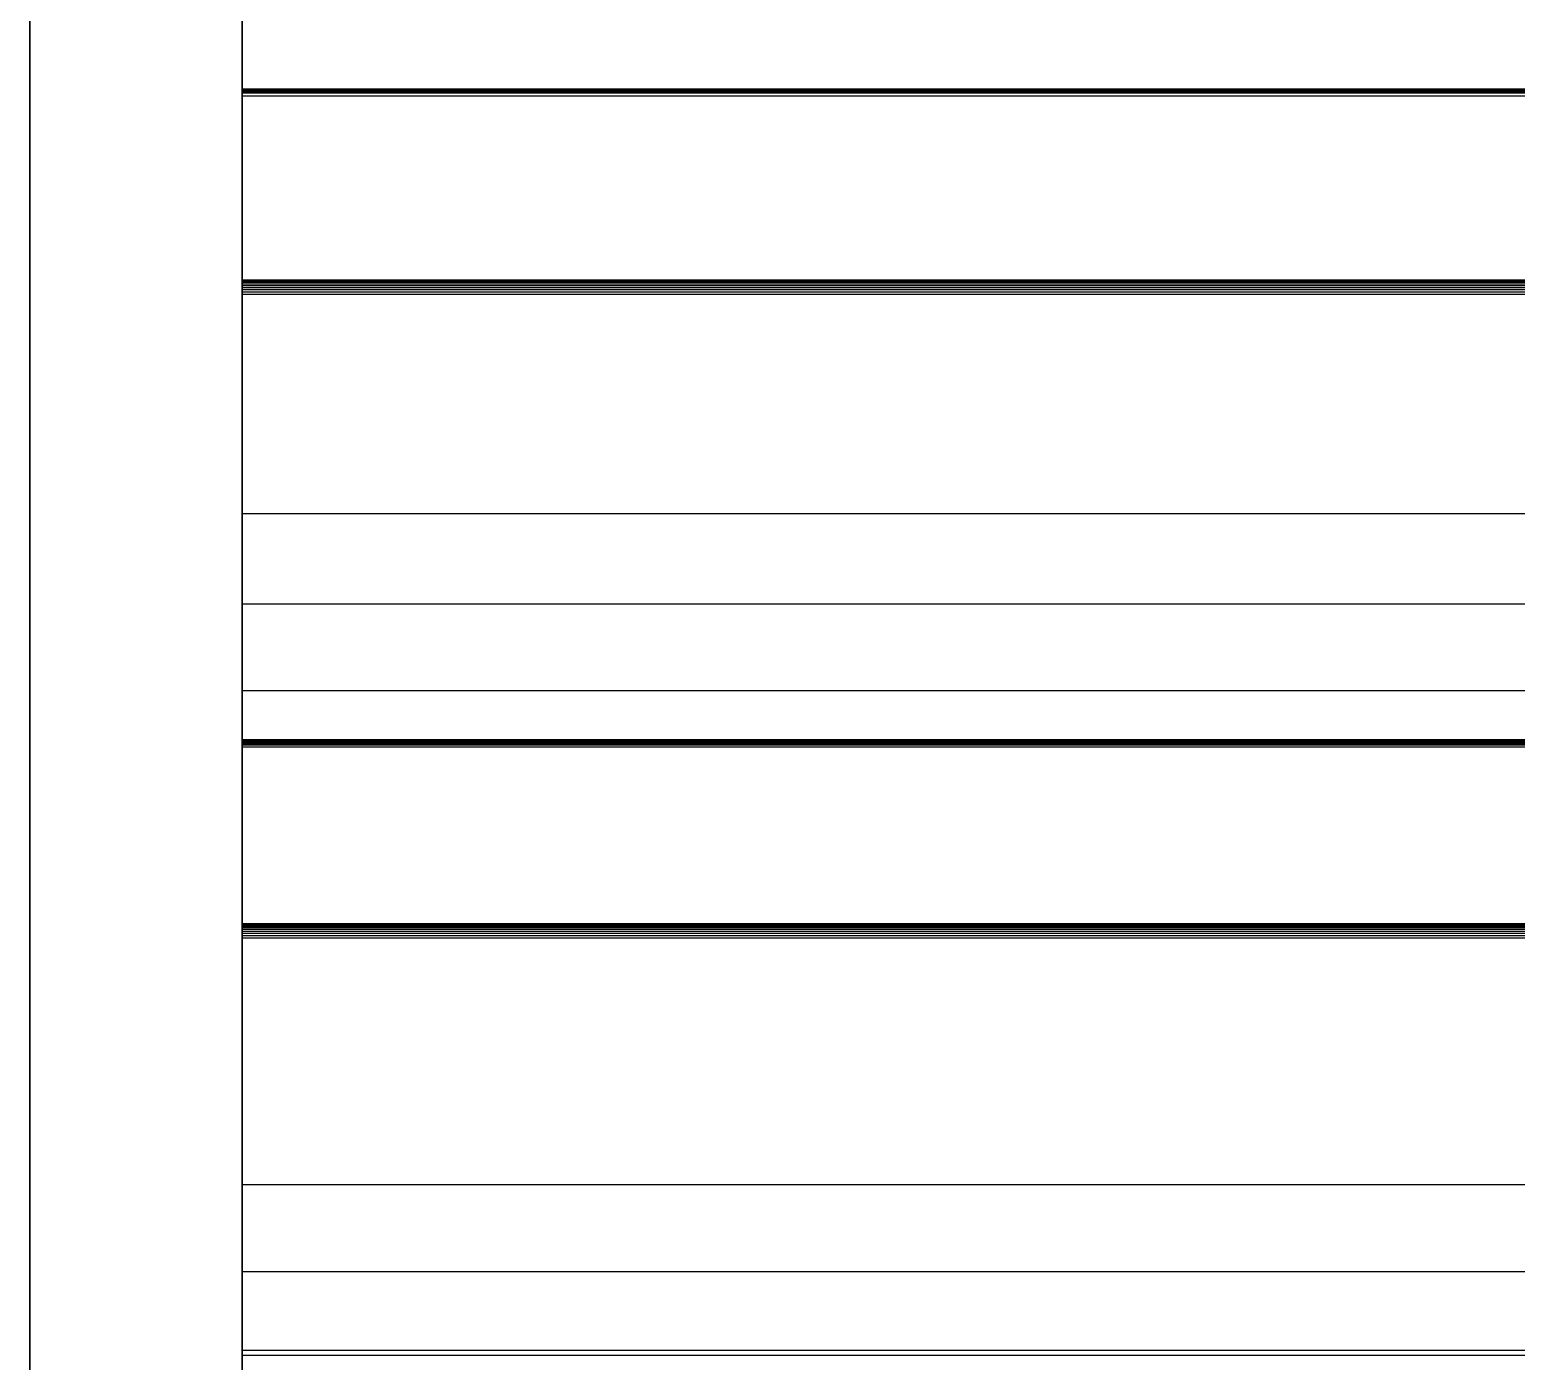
# Model space of a CAD drawing. Header units: millimetres. Extents: x -85 to 1059, y -155 to 155.
# Drawn here: x 1000 to 1003.5, y -135.137 to -132.003 of the extents above; entities that cross this region are included whole.
import ezdxf

# ---------------------------------------------------------------- set-up
doc = ezdxf.new("R2010")
doc.units = ezdxf.units.MM
doc.header["$MEASUREMENT"] = 0
doc.layers.add('Default', color=7, linetype='Continuous', true_color=0x000000)

msp = doc.modelspace()

# ---------------------------------------------------------------- linework, layer by layer
at = {"layer": 'Default'}
for points, knots in [([(1000, 0, -154), (1000, -154, -154), (1000, -154), (1000, -154, 154), (1000, 0, 154), (1000, 154, 154), (1000, 154), (1000, 154, -154), (1000, 0, -154)], [0, 0, 0, 241.902634, 241.902634, 483.805269, 483.805269, 725.707903, 725.707903, 967.610537, 967.610537, 967.610537]), ([(1000, 0, -150), (1000, -150, -150), (1000, -150), (1000, -150, 150), (1000, 0, 150), (1000, 150, 150), (1000, 150), (1000, 150, -150), (1000, 0, -150)], [0, 0, 0, 235.619449, 235.619449, 471.238898, 471.238898, 706.858347, 706.858347, 942.477796, 942.477796, 942.477796])]:
    msp.add_rational_spline(points, [1, 0.707106781187, 1, 0.707106781187, 1, 0.707106781187, 1, 0.707106781187, 1], degree=2, knots=knots, dxfattribs=at)
for points, degree, knots in [([(1000.5, 0.0018, 150.0005), (1000.5, 82.8446, 150.0005), (1000.5, 150.0018, 82.8432), (1000.5, 150.0018, 0.0004), (1000.5, 150.0018, -82.8427), (1000.5, 82.8446, -150), (1000.5, 0.0018, -150), (1000.5, -82.8411, -150), (1000.5, -149.9983, -82.8427), (1000.5, -149.9983, 0.0004), (1000.5, -149.9983, 82.8432), (1000.5, -82.8411, 150.0005), (1000.5, 0.0018, 150.0005)], 3, [-5, -5, -5, -5, -4, -4, -4, -3, -3, -3, -2, -2, -2, -1, -1, -1, -1]), ([(1000.5, 0.3488, 139.7504), (1000.5, -76.9709, 139.7504), (1000.5, -139.6511, 77.0702), (1000.5, -139.6511, -0.2498), (1000.5, -139.6511, -77.5699), (1000.5, -76.9709, -140.2497), (1000.5, 0.3488, -140.2497), (1000.5, 77.6689, -140.2497), (1000.5, 140.349, -77.5699), (1000.5, 140.349, -0.2498), (1000.5, 140.349, 77.0702), (1000.5, 77.6689, 139.7504), (1000.5, 0.3488, 139.7504)], 3, [20636, 20636, 20636, 20636, 20637, 20637, 20637, 20638, 20638, 20638, 20639, 20639, 20639, 20640, 20640, 20640, 20640]), ([(1000.5, 0.0018, 140.0004), (1000.5, -77.318, 140.0004), (1000.5, -139.9981, 77.3202), (1000.5, -139.9981, 0.0002), (1000.5, -139.9981, -77.3199), (1000.5, -77.318, -139.9997), (1000.5, 0.0018, -139.9997), (1000.5, 77.3215, -139.9997), (1000.5, 140.002, -77.3199), (1000.5, 140.002, 0.0002), (1000.5, 140.002, 77.3202), (1000.5, 77.3215, 140.0004), (1000.5, 0.0018, 140.0004)], 3, [-1, -1, -1, -1, 0, 0, 0, 1, 1, 1, 2, 2, 2, 3, 3, 3, 3]), ([(1000.5, -131.056, -78.5772), (1000.5, -131.0956, -78.5864), (1000.5, -131.1353, -78.5956), (1000.5, -131.1821, -78.6063), (1000.5, -131.2288, -78.6171), (1000.5, -131.2757, -78.6277), (1000.5, -131.3227, -78.6383), (1000.5, -131.3701, -78.649), (1000.5, -131.4175, -78.6598), (1000.5, -131.4652, -78.6702), (1000.5, -131.5128, -78.6806), (1000.5, -131.5608, -78.6913), (1000.5, -131.6088, -78.7021), (1000.5, -131.6571, -78.7127), (1000.5, -131.7054, -78.7233), (1000.5, -131.7541, -78.7337), (1000.5, -131.8028, -78.7441), (1000.5, -131.8516, -78.7548), (1000.5, -131.9005, -78.7656), (1000.5, -131.9497, -78.7758), (1000.5, -131.9989, -78.7861), (1000.5, -132.0485, -78.7965), (1000.5, -132.0981, -78.8069), (1000.5, -132.148, -78.8171), (1000.5, -132.1979, -78.8273), (1000.5, -132.2482, -78.8378), (1000.5, -132.2984, -78.8482), (1000.5, -132.3489, -78.8586), (1000.5, -132.3993, -78.869), (1000.5, -132.4503, -78.8792), (1000.5, -132.5013, -78.8894), (1000.5, -132.5523, -78.8997), (1000.5, -132.6032, -78.9099), (1000.5, -132.6547, -78.9199), (1000.5, -132.7062, -78.93), (1000.5, -132.7581, -78.9401), (1000.5, -132.81, -78.9501), (1000.5, -132.8622, -78.9603), (1000.5, -132.9144, -78.9706), (1000.5, -132.9668, -78.9804), (1000.5, -133.0192, -78.9903), (1000.5, -133.0719, -79.0004), (1000.5, -133.1246, -79.0104), (1000.5, -133.1336, -79.012), (1000.5, -133.1426, -79.0136)], 2, [13780, 13780, 13780, 13781, 13781, 13782, 13782, 13783, 13783, 13784, 13784, 13785, 13785, 13786, 13786, 13787, 13787, 13788, 13788, 13789, 13789, 13790, 13790, 13791, 13791, 13792, 13792, 13793, 13793, 13794, 13794, 13795, 13795, 13796, 13796, 13797, 13797, 13798, 13798, 13799, 13799, 13800, 13800, 13801, 13801, 13802, 13802, 13802]), ([(1000.5, -133.1426, 78.514), (1000.5, -133.1336, 78.5124), (1000.5, -133.1246, 78.5108), (1000.5, -133.0719, 78.5008), (1000.5, -133.0192, 78.4907), (1000.5, -132.9668, 78.4807), (1000.5, -132.9144, 78.4706), (1000.5, -132.8622, 78.4607), (1000.5, -132.81, 78.4509), (1000.5, -132.7581, 78.4406), (1000.5, -132.7062, 78.4304), (1000.5, -132.6547, 78.4202), (1000.5, -132.6032, 78.4099), (1000.5, -132.5523, 78.3999), (1000.5, -132.5013, 78.3898), (1000.5, -132.4503, 78.3794), (1000.5, -132.3993, 78.369), (1000.5, -132.3489, 78.359), (1000.5, -132.2984, 78.3489), (1000.5, -132.2482, 78.3385), (1000.5, -132.1979, 78.3281), (1000.5, -132.148, 78.3177), (1000.5, -132.0981, 78.3073), (1000.5, -132.0485, 78.2969), (1000.5, -131.9989, 78.2865), (1000.5, -131.9497, 78.2759), (1000.5, -131.9005, 78.2653), (1000.5, -131.8516, 78.2551), (1000.5, -131.8028, 78.2448), (1000.5, -131.7541, 78.2341), (1000.5, -131.7054, 78.2233), (1000.5, -131.6571, 78.2129), (1000.5, -131.6088, 78.2025), (1000.5, -131.5608, 78.1919), (1000.5, -131.5128, 78.1813), (1000.5, -131.4652, 78.1706), (1000.5, -131.4175, 78.1598), (1000.5, -131.3701, 78.1492), (1000.5, -131.3227, 78.1387), (1000.5, -131.2757, 78.1279), (1000.5, -131.2288, 78.1171), (1000.5, -131.1821, 78.1066), (1000.5, -131.1353, 78.096), (1000.5, -131.0956, 78.0866), (1000.5, -131.056, 78.0773)], 2, [17288, 17288, 17288, 17289, 17289, 17290, 17290, 17291, 17291, 17292, 17292, 17293, 17293, 17294, 17294, 17295, 17295, 17296, 17296, 17297, 17297, 17298, 17298, 17299, 17299, 17300, 17300, 17301, 17301, 17302, 17302, 17303, 17303, 17304, 17304, 17305, 17305, 17306, 17306, 17307, 17307, 17308, 17308, 17309, 17309, 17310, 17310, 17310]), ([(1000.5, -132.1432, 76.1673), (1000.5, -132.1434, 76.1687), (1000.5, -132.1436, 76.1702), (1000.5, -132.1437, 76.1716), (1000.5, -132.1439, 76.173)], 2, [17256, 17256, 17256, 17257, 17257, 17258, 17258, 17258]), ([(1000.5, -132.1439, -76.6652), (1000.5, -132.2175, -76.5375), (1000.5, -132.291, -76.4098), (1000.5, -132.3686, -76.2743), (1000.5, -132.4462, -76.1388), (1000.5, -132.5193, -76.0108), (1000.5, -132.5923, -75.8827)], 2, [13835, 13835, 13835, 13836, 13836, 13837, 13837, 13838, 13838, 13838]), ([(1000.5, -132.5923, 75.3831), (1000.5, -132.5193, 75.511), (1000.5, -132.4462, 75.6389), (1000.5, -132.3686, 75.7743), (1000.5, -132.291, 75.9098), (1000.5, -132.2175, 76.0375), (1000.5, -132.1439, 76.1652)], 2, [17252, 17252, 17252, 17253, 17253, 17254, 17254, 17255, 17255, 17255]), ([(1000.5, -132.1453, 76.1755), (1000.5, -132.1462, 76.1772), (1000.5, -132.1471, 76.179), (1000.5, -132.1482, 76.1811), (1000.5, -132.1492, 76.1832)], 2, [17259, 17259, 17259, 17260, 17260, 17261, 17261, 17261]), ([(1000.5, -132.152, -76.6867), (1000.5, -132.1506, -76.6846), (1000.5, -132.1492, -76.6825), (1000.5, -132.1482, -76.6809), (1000.5, -132.1471, -76.6793)], 2, [13828, 13828, 13828, 13829, 13829, 13830, 13830, 13830]), ([(1000.5, -132.1594, -76.6955), (1000.5, -132.1575, -76.6932), (1000.5, -132.1556, -76.6909), (1000.5, -132.1538, -76.6888), (1000.5, -132.152, -76.6867)], 2, [13826, 13826, 13826, 13827, 13827, 13828, 13828, 13828]), ([(1000.5, -132.152, 76.1871), (1000.5, -132.1538, 76.1892), (1000.5, -132.1556, 76.1913), (1000.5, -132.1575, 76.1936), (1000.5, -132.1594, 76.1959)], 2, [17262, 17262, 17262, 17263, 17263, 17264, 17264, 17264]), ([(1000.5, -133.5593, -78.3038), (1000.5, -133.5533, -78.2968), (1000.5, -133.5473, -78.2897), (1000.5, -133.5129, -78.2486), (1000.5, -133.4785, -78.2075), (1000.5, -133.4441, -78.1664), (1000.5, -133.4097, -78.1253), (1000.5, -133.3755, -78.0849), (1000.5, -133.3412, -78.0445), (1000.5, -133.3072, -78.0041), (1000.5, -133.2732, -77.9637), (1000.5, -133.2391, -77.9239), (1000.5, -133.2051, -77.884), (1000.5, -133.1712, -77.8442), (1000.5, -133.1373, -77.8043), (1000.5, -133.1035, -77.765), (1000.5, -133.0696, -77.7256), (1000.5, -133.0361, -77.6868), (1000.5, -133.0026, -77.648), (1000.5, -132.9691, -77.609), (1000.5, -132.9356, -77.57), (1000.5, -132.902, -77.5314), (1000.5, -132.8685, -77.4928), (1000.5, -132.8354, -77.4547), (1000.5, -132.8022, -77.4166), (1000.5, -132.769, -77.3788), (1000.5, -132.7359, -77.3411), (1000.5, -132.7029, -77.3035), (1000.5, -132.6699, -77.2659), (1000.5, -132.6369, -77.2286), (1000.5, -132.6039, -77.1912), (1000.5, -132.5711, -77.1543), (1000.5, -132.5383, -77.1174), (1000.5, -132.5057, -77.0806), (1000.5, -132.4731, -77.0437), (1000.5, -132.4404, -77.0074), (1000.5, -132.4078, -76.971), (1000.5, -132.3755, -76.9349), (1000.5, -132.3432, -76.8987), (1000.5, -132.3108, -76.8629), (1000.5, -132.2783, -76.8271), (1000.5, -132.2462, -76.7915), (1000.5, -132.2141, -76.7558), (1000.5, -132.1868, -76.7257), (1000.5, -132.1594, -76.6955)], 2, [13804, 13804, 13804, 13805, 13805, 13806, 13806, 13807, 13807, 13808, 13808, 13809, 13809, 13810, 13810, 13811, 13811, 13812, 13812, 13813, 13813, 13814, 13814, 13815, 13815, 13816, 13816, 13817, 13817, 13818, 13818, 13819, 13819, 13820, 13820, 13821, 13821, 13822, 13822, 13823, 13823, 13824, 13824, 13825, 13825, 13826, 13826, 13826]), ([(1000.5, -132.1594, 76.1959), (1000.5, -132.1868, 76.2261), (1000.5, -132.2141, 76.2562), (1000.5, -132.2462, 76.2917), (1000.5, -132.2783, 76.3271), (1000.5, -132.3108, 76.363), (1000.5, -132.3432, 76.3988), (1000.5, -132.3755, 76.4349), (1000.5, -132.4078, 76.4711), (1000.5, -132.4404, 76.5076), (1000.5, -132.4731, 76.5441), (1000.5, -132.5057, 76.5806), (1000.5, -132.5383, 76.6171), (1000.5, -132.5711, 76.6543), (1000.5, -132.6039, 76.6916), (1000.5, -132.6369, 76.7288), (1000.5, -132.6699, 76.766), (1000.5, -132.7029, 76.8036), (1000.5, -132.7359, 76.8411), (1000.5, -132.769, 76.8791), (1000.5, -132.8022, 76.917), (1000.5, -132.8354, 76.9553), (1000.5, -132.8685, 76.9935), (1000.5, -132.902, 77.032), (1000.5, -132.9356, 77.0704), (1000.5, -132.9691, 77.1091), (1000.5, -133.0026, 77.1477), (1000.5, -133.0361, 77.1869), (1000.5, -133.0696, 77.226), (1000.5, -133.1035, 77.2655), (1000.5, -133.1373, 77.305), (1000.5, -133.1712, 77.3446), (1000.5, -133.2051, 77.3841), (1000.5, -133.2391, 77.4241), (1000.5, -133.2732, 77.4641), (1000.5, -133.3072, 77.5044), (1000.5, -133.3412, 77.5446), (1000.5, -133.3755, 77.5853), (1000.5, -133.4097, 77.6261), (1000.5, -133.4441, 77.6668), (1000.5, -133.4785, 77.7076), (1000.5, -133.5129, 77.7488), (1000.5, -133.5473, 77.7901), (1000.5, -133.5533, 77.7972), (1000.5, -133.5593, 77.8042)], 2, [17264, 17264, 17264, 17265, 17265, 17266, 17266, 17267, 17267, 17268, 17268, 17269, 17269, 17270, 17270, 17271, 17271, 17272, 17272, 17273, 17273, 17274, 17274, 17275, 17275, 17276, 17276, 17277, 17277, 17278, 17278, 17279, 17279, 17280, 17280, 17281, 17281, 17282, 17282, 17283, 17283, 17284, 17284, 17285, 17285, 17286, 17286, 17286]), ([(1000.5, -132.6057, 75.3785), (1000.5, -132.6038, 75.3787), (1000.5, -132.6018, 75.3789), (1000.5, -132.6001, 75.3791), (1000.5, -132.5983, 75.3792)], 2, [17247, 17247, 17247, 17248, 17248, 17249, 17249, 17249]), ([(1000.5, -132.6265, -75.8806), (1000.5, -132.6662, -75.8889), (1000.5, -132.7059, -75.8972), (1000.5, -132.753, -75.9069), (1000.5, -132.8001, -75.9166), (1000.5, -132.8472, -75.9265), (1000.5, -132.8943, -75.9363), (1000.5, -132.9419, -75.946), (1000.5, -132.9895, -75.9557), (1000.5, -133.0373, -75.9653), (1000.5, -133.0851, -75.9748), (1000.5, -133.1335, -75.9845), (1000.5, -133.1818, -75.9942), (1000.5, -133.2301, -76.0037), (1000.5, -133.2785, -76.0132), (1000.5, -133.3275, -76.0228), (1000.5, -133.3765, -76.0323), (1000.5, -133.4256, -76.0418), (1000.5, -133.4746, -76.0513), (1000.5, -133.524, -76.0607), (1000.5, -133.5734, -76.07), (1000.5, -133.6231, -76.0794), (1000.5, -133.6729, -76.0887), (1000.5, -133.7231, -76.0981), (1000.5, -133.7734, -76.1074), (1000.5, -133.8238, -76.1168), (1000.5, -133.8743, -76.1261), (1000.5, -133.9249, -76.1353), (1000.5, -133.9755, -76.1445), (1000.5, -134.0265, -76.1538), (1000.5, -134.0775, -76.1632), (1000.5, -134.129, -76.1722), (1000.5, -134.1805, -76.1812), (1000.5, -134.2322, -76.1903), (1000.5, -134.2839, -76.1995), (1000.5, -134.3359, -76.2085), (1000.5, -134.3879, -76.2175), (1000.5, -134.4401, -76.2267), (1000.5, -134.4924, -76.2358), (1000.5, -134.5449, -76.2447), (1000.5, -134.5975, -76.2535), (1000.5, -134.6504, -76.2623), (1000.5, -134.7033, -76.2711), (1000.5, -134.7125, -76.2727), (1000.5, -134.7217, -76.2743)], 2, [13847, 13847, 13847, 13848, 13848, 13849, 13849, 13850, 13850, 13851, 13851, 13852, 13852, 13853, 13853, 13854, 13854, 13855, 13855, 13856, 13856, 13857, 13857, 13858, 13858, 13859, 13859, 13860, 13860, 13861, 13861, 13862, 13862, 13863, 13863, 13864, 13864, 13865, 13865, 13866, 13866, 13867, 13867, 13868, 13868, 13869, 13869, 13869]), ([(1000.5, -134.7217, 75.7747), (1000.5, -134.7125, 75.7731), (1000.5, -134.7033, 75.7715), (1000.5, -134.6504, 75.7627), (1000.5, -134.5975, 75.7539), (1000.5, -134.5449, 75.7449), (1000.5, -134.4924, 75.7359), (1000.5, -134.4401, 75.7271), (1000.5, -134.3879, 75.7183), (1000.5, -134.3359, 75.7091), (1000.5, -134.2839, 75.6999), (1000.5, -134.2322, 75.6907), (1000.5, -134.1805, 75.6816), (1000.5, -134.129, 75.6724), (1000.5, -134.0775, 75.6632), (1000.5, -134.0265, 75.6542), (1000.5, -133.9755, 75.6452), (1000.5, -133.9249, 75.6359), (1000.5, -133.8743, 75.6265), (1000.5, -133.8238, 75.6172), (1000.5, -133.7734, 75.6078), (1000.5, -133.7231, 75.5985), (1000.5, -133.6729, 75.5891), (1000.5, -133.6231, 75.5798), (1000.5, -133.5734, 75.5704), (1000.5, -133.524, 75.5609), (1000.5, -133.4746, 75.5514), (1000.5, -133.4256, 75.542), (1000.5, -133.3765, 75.5327), (1000.5, -133.3275, 75.5232), (1000.5, -133.2785, 75.5136), (1000.5, -133.2301, 75.5039), (1000.5, -133.1818, 75.4942), (1000.5, -133.1335, 75.4845), (1000.5, -133.0851, 75.4748), (1000.5, -133.0373, 75.4651), (1000.5, -132.9895, 75.4554), (1000.5, -132.9419, 75.4459), (1000.5, -132.8943, 75.4364), (1000.5, -132.8472, 75.4267), (1000.5, -132.8001, 75.417), (1000.5, -132.753, 75.4073), (1000.5, -132.7059, 75.3976), (1000.5, -132.6662, 75.3893), (1000.5, -132.6265, 75.381)], 2, [17221, 17221, 17221, 17222, 17222, 17223, 17223, 17224, 17224, 17225, 17225, 17226, 17226, 17227, 17227, 17228, 17228, 17229, 17229, 17230, 17230, 17231, 17231, 17232, 17232, 17233, 17233, 17234, 17234, 17235, 17235, 17236, 17236, 17237, 17237, 17238, 17238, 17239, 17239, 17240, 17240, 17241, 17241, 17242, 17242, 17243, 17243, 17243]), ([(1000.5, -133.6785, -73.9604), (1000.5, -133.6776, -73.9587), (1000.5, -133.6767, -73.9569), (1000.5, -133.676, -73.9555), (1000.5, -133.6753, -73.9541)], 2, [13897, 13897, 13897, 13898, 13898, 13899, 13899, 13899]), ([(1000.5, -133.6753, -73.9463), (1000.5, -133.7462, -73.8172), (1000.5, -133.8171, -73.6881), (1000.5, -133.8918, -73.5512), (1000.5, -133.9664, -73.4143), (1000.5, -134.0369, -73.2847), (1000.5, -134.1075, -73.155)], 2, [13902, 13902, 13902, 13903, 13903, 13904, 13904, 13905, 13905, 13905]), ([(1000.5, -134.1075, 72.6554), (1000.5, -134.0369, 72.7849), (1000.5, -133.9664, 72.9144), (1000.5, -133.8918, 73.0514), (1000.5, -133.8171, 73.1885), (1000.5, -133.7462, 73.3176), (1000.5, -133.6753, 73.4467)], 2, [17185, 17185, 17185, 17186, 17186, 17187, 17187, 17188, 17188, 17188]), ([(1000.5, -133.687, 73.4725), (1000.5, -133.717, 73.5042), (1000.5, -133.7469, 73.536), (1000.5, -133.7799, 73.5709), (1000.5, -133.8129, 73.6058), (1000.5, -133.8459, 73.6411), (1000.5, -133.8789, 73.6764), (1000.5, -133.912, 73.7118), (1000.5, -133.9452, 73.7473), (1000.5, -133.9784, 73.7829), (1000.5, -134.0115, 73.8185), (1000.5, -134.045, 73.8547), (1000.5, -134.0786, 73.8909), (1000.5, -134.1121, 73.927), (1000.5, -134.1456, 73.9632), (1000.5, -134.1794, 73.9999), (1000.5, -134.2133, 74.0366), (1000.5, -134.247, 74.0736), (1000.5, -134.2807, 74.1106), (1000.5, -134.3146, 74.1479), (1000.5, -134.3484, 74.1851), (1000.5, -134.3825, 74.2225), (1000.5, -134.4165, 74.2599), (1000.5, -134.4507, 74.2976), (1000.5, -134.485, 74.3354), (1000.5, -134.5192, 74.3735), (1000.5, -134.5534, 74.4116), (1000.5, -134.588, 74.4498), (1000.5, -134.6225, 74.4881), (1000.5, -134.6571, 74.5269), (1000.5, -134.6917, 74.5657), (1000.5, -134.7263, 74.6049), (1000.5, -134.7608, 74.644), (1000.5, -134.7957, 74.6832), (1000.5, -134.8307, 74.7224), (1000.5, -134.8656, 74.7619), (1000.5, -134.9005, 74.8014), (1000.5, -134.9354, 74.8412), (1000.5, -134.9704, 74.8811), (1000.5, -135.0055, 74.9213), (1000.5, -135.0406, 74.9615), (1000.5, -135.076, 75.0019), (1000.5, -135.1115, 75.0423)], 2, [17196, 17196, 17196, 17197.047619, 17197.047619, 17198.095238, 17198.095238, 17199.142857, 17199.142857, 17200.190476, 17200.190476, 17201.238095, 17201.238095, 17202.285714, 17202.285714, 17203.333333, 17203.333333, 17204.380952, 17204.380952, 17205.428571, 17205.428571, 17206.47619, 17206.47619, 17207.52381, 17207.52381, 17208.571429, 17208.571429, 17209.619048, 17209.619048, 17210.666667, 17210.666667, 17211.714286, 17211.714286, 17212.761905, 17212.761905, 17213.809524, 17213.809524, 17214.857143, 17214.857143, 17215.904762, 17215.904762, 17216.952381, 17216.952381, 17218, 17218, 17218]), ([(1000.5, -135.1235, -75.556), (1000.5, -135.1175, -75.5492), (1000.5, -135.1115, -75.5423), (1000.5, -135.076, -75.5015), (1000.5, -135.0406, -75.4608), (1000.5, -135.0055, -75.4209), (1000.5, -134.9704, -75.3811), (1000.5, -134.9354, -75.341), (1000.5, -134.9005, -75.301), (1000.5, -134.8656, -75.2615), (1000.5, -134.8307, -75.222), (1000.5, -134.7957, -75.1826), (1000.5, -134.7608, -75.1433), (1000.5, -134.7263, -75.1043), (1000.5, -134.6917, -75.0653), (1000.5, -134.6571, -75.0269), (1000.5, -134.6225, -74.9884), (1000.5, -134.588, -74.9498), (1000.5, -134.5534, -74.9112), (1000.5, -134.5192, -74.8732), (1000.5, -134.485, -74.8353), (1000.5, -134.4507, -74.7974), (1000.5, -134.4165, -74.7595), (1000.5, -134.3825, -74.7219), (1000.5, -134.3484, -74.6843), (1000.5, -134.3146, -74.6471), (1000.5, -134.2807, -74.6099), (1000.5, -134.247, -74.573), (1000.5, -134.2133, -74.5362), (1000.5, -134.1794, -74.4996), (1000.5, -134.1456, -74.4631), (1000.5, -134.1121, -74.4268), (1000.5, -134.0786, -74.3905), (1000.5, -134.045, -74.3545), (1000.5, -134.0115, -74.3185), (1000.5, -133.9784, -74.2827), (1000.5, -133.9452, -74.2469), (1000.5, -133.912, -74.2114), (1000.5, -133.8789, -74.176), (1000.5, -133.8459, -74.1409), (1000.5, -133.8129, -74.1058), (1000.5, -133.7799, -74.0708), (1000.5, -133.7469, -74.0359), (1000.5, -133.7191, -74.0063), (1000.5, -133.6912, -73.9766)], 2, [13871, 13871, 13871, 13872, 13872, 13873, 13873, 13874, 13874, 13875, 13875, 13876, 13876, 13877, 13877, 13878, 13878, 13879, 13879, 13880, 13880, 13881, 13881, 13882, 13882, 13883, 13883, 13884, 13884, 13885, 13885, 13886, 13886, 13887, 13887, 13888, 13888, 13889, 13889, 13890, 13890, 13891, 13891, 13892, 13892, 13893, 13893, 13893]), ([(1000.5, -134.1301, -73.1508), (1000.5, -134.1329, -73.1511), (1000.5, -134.1357, -73.1515), (1000.5, -134.1385, -73.1519), (1000.5, -134.1413, -73.1522)], 2, [13912, 13912, 13912, 13913, 13913, 13914, 13914, 13914]), ([(1000.5, -136.2443, 73.0033), (1000.5, -136.2353, 73.002), (1000.5, -136.2263, 73.0008), (1000.5, -136.1732, 72.9932), (1000.5, -136.1201, 72.9856), (1000.5, -136.0672, 72.9777), (1000.5, -136.0142, 72.9698), (1000.5, -135.9617, 72.9618), (1000.5, -135.9091, 72.9539), (1000.5, -135.8569, 72.9459), (1000.5, -135.8047, 72.938), (1000.5, -135.7528, 72.9299), (1000.5, -135.701, 72.9218), (1000.5, -135.6495, 72.9137), (1000.5, -135.598, 72.9056), (1000.5, -135.5468, 72.8973), (1000.5, -135.4957, 72.889), (1000.5, -135.4447, 72.8807), (1000.5, -135.3937, 72.8724), (1000.5, -135.3433, 72.8641), (1000.5, -135.2928, 72.8558), (1000.5, -135.2425, 72.8475), (1000.5, -135.1923, 72.8392), (1000.5, -135.1424, 72.8311), (1000.5, -135.0924, 72.823), (1000.5, -135.0429, 72.8145), (1000.5, -134.9933, 72.8061), (1000.5, -134.9437, 72.7976), (1000.5, -134.8942, 72.7891), (1000.5, -134.8453, 72.7805), (1000.5, -134.7965, 72.7719), (1000.5, -134.7478, 72.7632), (1000.5, -134.6991, 72.7546), (1000.5, -134.6506, 72.7459), (1000.5, -134.6021, 72.7373), (1000.5, -134.5541, 72.7288), (1000.5, -134.5061, 72.7203), (1000.5, -134.4583, 72.7115), (1000.5, -134.4105, 72.7027), (1000.5, -134.3632, 72.6939), (1000.5, -134.316, 72.6851), (1000.5, -134.2687, 72.6764), (1000.5, -134.2214, 72.6678), (1000.5, -134.1786, 72.6597), (1000.5, -134.1357, 72.6516)], 2, [17154, 17154, 17154, 17155.045455, 17155.045455, 17156.090909, 17156.090909, 17157.136364, 17157.136364, 17158.181818, 17158.181818, 17159.227273, 17159.227273, 17160.272727, 17160.272727, 17161.318182, 17161.318182, 17162.363636, 17162.363636, 17163.409091, 17163.409091, 17164.454545, 17164.454545, 17165.5, 17165.5, 17166.545455, 17166.545455, 17167.590909, 17167.590909, 17168.636364, 17168.636364, 17169.681818, 17169.681818, 17170.727273, 17170.727273, 17171.772727, 17171.772727, 17172.818182, 17172.818182, 17173.863636, 17173.863636, 17174.909091, 17174.909091, 17175.954545, 17175.954545, 17177, 17177, 17177]), ([(1000.5, -134.1413, -73.1522), (1000.5, -134.1814, -73.1596), (1000.5, -134.2214, -73.167), (1000.5, -134.2687, -73.176), (1000.5, -134.316, -73.185), (1000.5, -134.3632, -73.1937), (1000.5, -134.4105, -73.2023), (1000.5, -134.4583, -73.2111), (1000.5, -134.5061, -73.2199), (1000.5, -134.5541, -73.2286), (1000.5, -134.6021, -73.2372), (1000.5, -134.6506, -73.2459), (1000.5, -134.6991, -73.2545), (1000.5, -134.7478, -73.263), (1000.5, -134.7965, -73.2714), (1000.5, -134.8453, -73.2799), (1000.5, -134.8942, -73.2884), (1000.5, -134.9437, -73.297), (1000.5, -134.9933, -73.3057), (1000.5, -135.0429, -73.314), (1000.5, -135.0924, -73.3222), (1000.5, -135.1424, -73.3309), (1000.5, -135.1923, -73.3395), (1000.5, -135.2425, -73.3478), (1000.5, -135.2928, -73.3561), (1000.5, -135.3433, -73.3644), (1000.5, -135.3937, -73.3727), (1000.5, -135.4447, -73.3808), (1000.5, -135.4957, -73.3889), (1000.5, -135.5468, -73.397), (1000.5, -135.598, -73.4051), (1000.5, -135.6495, -73.4133), (1000.5, -135.701, -73.4214), (1000.5, -135.7528, -73.4293), (1000.5, -135.8047, -73.4373), (1000.5, -135.8569, -73.4454), (1000.5, -135.9091, -73.4535), (1000.5, -135.9617, -73.4614), (1000.5, -136.0142, -73.4694), (1000.5, -136.0672, -73.4771), (1000.5, -136.1201, -73.4849), (1000.5, -136.1732, -73.4928), (1000.5, -136.2263, -73.5008), (1000.5, -136.2353, -73.5022), (1000.5, -136.2443, -73.5036)], 2, [13914, 13914, 13914, 13915, 13915, 13916, 13916, 13917, 13917, 13918, 13918, 13919, 13919, 13920, 13920, 13921, 13921, 13922, 13922, 13923, 13923, 13924, 13924, 13925, 13925, 13926, 13926, 13927, 13927, 13928, 13928, 13929, 13929, 13930, 13930, 13931, 13931, 13932, 13932, 13933, 13933, 13934, 13934, 13935, 13935, 13936, 13936, 13936])]:
    msp.add_open_spline(points, degree=degree, knots=knots, dxfattribs=at)
for points in [[(1007, -132.1432, -76.6669), (1003.75, -132.1432, -76.6669), (1000.5, -132.1432, -76.6669)], [(1000.5, -132.1436, -76.6694), (1000.5, -132.1434, -76.6682), (1000.5, -132.1432, -76.6669)], [(1000.5, -132.1432, -76.6669), (1000.5, -132.1436, -76.6661), (1000.5, -132.1439, -76.6652)], [(1007, -132.1432, 76.1673), (1003.75, -132.1432, 76.1673), (1000.5, -132.1432, 76.1673)], [(1000.5, -132.1439, 76.1652), (1000.5, -132.1436, 76.1663), (1000.5, -132.1432, 76.1673)], [(1007, -132.1436, -76.6694), (1003.75, -132.1436, -76.6694), (1000.5, -132.1436, -76.6694)], [(1000.5, -132.1439, -76.6722), (1000.5, -132.1437, -76.6708), (1000.5, -132.1436, -76.6694)], [(1007, -132.1439, -76.6722), (1003.75, -132.1439, -76.6722), (1000.5, -132.1439, -76.6722)], [(1000.5, -132.1453, -76.6758), (1000.5, -132.1446, -76.674), (1000.5, -132.1439, -76.6722)], [(1007, -132.1439, -76.6652), (1003.75, -132.1439, -76.6652), (1000.5, -132.1439, -76.6652)], [(1007, -132.1439, 76.1652), (1003.75, -132.1439, 76.1652), (1000.5, -132.1439, 76.1652)], [(1007, -132.1439, 76.173), (1003.75, -132.1439, 76.173), (1000.5, -132.1439, 76.173)], [(1000.5, -132.1439, 76.173), (1000.5, -132.1446, 76.1742), (1000.5, -132.1453, 76.1755)], [(1007, -132.1453, -76.6758), (1003.75, -132.1453, -76.6758), (1000.5, -132.1453, -76.6758)], [(1000.5, -132.1471, -76.6793), (1000.5, -132.1462, -76.6775), (1000.5, -132.1453, -76.6758)], [(1007, -132.1453, 76.1755), (1003.75, -132.1453, 76.1755), (1000.5, -132.1453, 76.1755)], [(1007, -132.1471, -76.6793), (1003.75, -132.1471, -76.6793), (1000.5, -132.1471, -76.6793)], [(1007, -132.1492, 76.1832), (1003.75, -132.1492, 76.1832), (1000.5, -132.1492, 76.1832)], [(1000.5, -132.1492, 76.1832), (1000.5, -132.1506, 76.1852), (1000.5, -132.152, 76.1871)], [(1007, -132.152, -76.6867), (1003.75, -132.152, -76.6867), (1000.5, -132.152, -76.6867)], [(1007, -132.152, 76.1871), (1003.75, -132.152, 76.1871), (1000.5, -132.152, 76.1871)], [(1007, -132.1594, -76.6955), (1003.75, -132.1594, -76.6955), (1000.5, -132.1594, -76.6955)], [(1007, -132.1594, 76.1959), (1003.75, -132.1594, 76.1959), (1000.5, -132.1594, 76.1959)], [(1007, -132.5923, -75.8827), (1003.75, -132.5923, -75.8827), (1000.5, -132.5923, -75.8827)], [(1000.5, -132.5923, -75.8827), (1000.5, -132.593, -75.882), (1000.5, -132.5937, -75.8813)], [(1007, -132.5923, 75.3831), (1003.75, -132.5923, 75.3831), (1000.5, -132.5923, 75.3831)], [(1000.5, -132.5937, 75.3817), (1000.5, -132.593, 75.3824), (1000.5, -132.5923, 75.3831)], [(1007, -132.5937, -75.8813), (1003.75, -132.5937, -75.8813), (1000.5, -132.5937, -75.8813)], [(1000.5, -132.5937, -75.8813), (1000.5, -132.5949, -75.8806), (1000.5, -132.5962, -75.8799)], [(1007, -132.5937, 75.3817), (1003.75, -132.5937, 75.3817), (1000.5, -132.5937, 75.3817)], [(1000.5, -132.5962, 75.3803), (1000.5, -132.5949, 75.381), (1000.5, -132.5937, 75.3817)], [(1007, -132.5962, -75.8799), (1003.75, -132.5962, -75.8799), (1000.5, -132.5962, -75.8799)], [(1000.5, -132.5962, -75.8799), (1000.5, -132.5972, -75.8795), (1000.5, -132.5983, -75.8792)], [(1007, -132.5962, 75.3803), (1003.75, -132.5962, 75.3803), (1000.5, -132.5962, 75.3803)], [(1000.5, -132.5983, 75.3792), (1000.5, -132.5972, 75.3798), (1000.5, -132.5962, 75.3803)], [(1007, -132.5983, -75.8792), (1003.75, -132.5983, -75.8792), (1000.5, -132.5983, -75.8792)], [(1000.5, -132.5983, -75.8792), (1000.5, -132.6001, -75.8788), (1000.5, -132.6018, -75.8785)], [(1007, -132.5983, 75.3792), (1003.75, -132.5983, 75.3792), (1000.5, -132.5983, 75.3792)], [(1007, -132.6018, -75.8785), (1003.75, -132.6018, -75.8785), (1000.5, -132.6018, -75.8785)], [(1000.5, -132.6018, -75.8785), (1000.5, -132.6038, -75.8783), (1000.5, -132.6057, -75.8781)], [(1007, -132.6057, -75.8781), (1003.75, -132.6057, -75.8781), (1000.5, -132.6057, -75.8781)], [(1000.5, -132.6057, -75.8781), (1000.5, -132.608, -75.8783), (1000.5, -132.6103, -75.8785)], [(1007, -132.6057, 75.3785), (1003.75, -132.6057, 75.3785), (1000.5, -132.6057, 75.3785)], [(1000.5, -132.6103, 75.3785), (1000.5, -132.608, 75.3785), (1000.5, -132.6057, 75.3785)], [(1007, -132.6103, -75.8785), (1003.75, -132.6103, -75.8785), (1000.5, -132.6103, -75.8785)], [(1000.5, -132.6103, -75.8785), (1000.5, -132.6126, -75.8785), (1000.5, -132.6149, -75.8785)], [(1007, -132.6103, 75.3785), (1003.75, -132.6103, 75.3785), (1000.5, -132.6103, 75.3785)], [(1000.5, -132.6149, 75.3792), (1000.5, -132.6126, 75.3789), (1000.5, -132.6103, 75.3785)], [(1007, -132.6149, -75.8785), (1003.75, -132.6149, -75.8785), (1000.5, -132.6149, -75.8785)], [(1000.5, -132.6149, -75.8785), (1000.5, -132.6177, -75.8788), (1000.5, -132.6205, -75.8792)], [(1007, -132.6149, 75.3792), (1003.75, -132.6149, 75.3792), (1000.5, -132.6149, 75.3792)], [(1000.5, -132.6205, 75.3799), (1000.5, -132.6177, 75.3796), (1000.5, -132.6149, 75.3792)], [(1007, -132.6205, -75.8792), (1003.75, -132.6205, -75.8792), (1000.5, -132.6205, -75.8792)], [(1000.5, -132.6205, -75.8792), (1000.5, -132.6235, -75.8799), (1000.5, -132.6265, -75.8806)], [(1007, -132.6205, 75.3799), (1003.75, -132.6205, 75.3799), (1000.5, -132.6205, 75.3799)], [(1000.5, -132.6265, 75.381), (1000.5, -132.6235, 75.3805), (1000.5, -132.6205, 75.3799)], [(1007, -132.6265, -75.8806), (1003.75, -132.6265, -75.8806), (1000.5, -132.6265, -75.8806)], [(1007, -132.6265, 75.381), (1003.75, -132.6265, 75.381), (1000.5, -132.6265, 75.381)], [(1007, -133.1426, -79.0136), (1003.75, -133.1426, -79.0136), (1000.5, -133.1426, -79.0136)], [(1000.5, -133.1426, -79.0136), (1000.5, -133.2486, -78.8372), (1000.5, -133.3547, -78.6608)], [(1007, -133.1426, 78.514), (1003.75, -133.1426, 78.514), (1000.5, -133.1426, 78.514)], [(1000.5, -133.3547, 78.1612), (1000.5, -133.2486, 78.3376), (1000.5, -133.1426, 78.514)], [(1007, -133.3547, -78.6608), (1003.75, -133.3547, -78.6608), (1000.5, -133.3547, -78.6608)], [(1000.5, -133.3547, -78.6608), (1000.5, -133.457, -78.4823), (1000.5, -133.5593, -78.3038)], [(1007, -133.3547, 78.1612), (1003.75, -133.3547, 78.1612), (1000.5, -133.3547, 78.1612)], [(1000.5, -133.5593, 77.8042), (1000.5, -133.457, 77.9827), (1000.5, -133.3547, 78.1612)], [(1007, -133.5593, -78.3038), (1003.75, -133.5593, -78.3038), (1000.5, -133.5593, -78.3038)], [(1007, -133.5593, 77.8042), (1003.75, -133.5593, 77.8042), (1000.5, -133.5593, 77.8042)], [(1007, -133.6746, -73.9512), (1003.75, -133.6746, -73.9512), (1000.5, -133.6746, -73.9512)], [(1000.5, -133.6753, -73.9541), (1000.5, -133.675, -73.9527), (1000.5, -133.6746, -73.9512)], [(1007, -133.6746, -73.9484), (1003.75, -133.6746, -73.9484), (1000.5, -133.6746, -73.9484)], [(1000.5, -133.6746, -73.9512), (1000.5, -133.6746, -73.9498), (1000.5, -133.6746, -73.9484)], [(1000.5, -133.6746, -73.9484), (1000.5, -133.675, -73.9474), (1000.5, -133.6753, -73.9463)], [(1007, -133.6746, 73.4488), (1003.75, -133.6746, 73.4488), (1000.5, -133.6746, 73.4488)], [(1000.5, -133.6753, 73.4467), (1000.5, -133.675, 73.4478), (1000.5, -133.6746, 73.4488)], [(1007, -133.6746, 73.4513), (1003.75, -133.6746, 73.4513), (1000.5, -133.6746, 73.4513)], [(1000.5, -133.6746, 73.4488), (1000.5, -133.6746, 73.4501), (1000.5, -133.6746, 73.4513)], [(1000.5, -133.6746, 73.4513), (1000.5, -133.675, 73.4527), (1000.5, -133.6753, 73.4541)], [(1007, -133.6753, -73.9541), (1003.75, -133.6753, -73.9541), (1000.5, -133.6753, -73.9541)], [(1007, -133.6753, -73.9463), (1003.75, -133.6753, -73.9463), (1000.5, -133.6753, -73.9463)], [(1007, -133.6753, 73.4467), (1003.75, -133.6753, 73.4467), (1000.5, -133.6753, 73.4467)], [(1007, -133.6753, 73.4541), (1003.75, -133.6753, 73.4541), (1000.5, -133.6753, 73.4541)], [(1000.5, -133.6753, 73.4541), (1000.5, -133.676, 73.4557), (1000.5, -133.6767, 73.4573)], [(1007, -133.6767, 73.4573), (1003.75, -133.6767, 73.4573), (1000.5, -133.6767, 73.4573)], [(1000.5, -133.6767, 73.4573), (1000.5, -133.6776, 73.4589), (1000.5, -133.6785, 73.4605)], [(1007, -133.6785, -73.9604), (1003.75, -133.6785, -73.9604), (1000.5, -133.6785, -73.9604)], [(1000.5, -133.681, -73.9639), (1000.5, -133.6797, -73.9622), (1000.5, -133.6785, -73.9604)], [(1007, -133.6785, 73.4605), (1003.75, -133.6785, 73.4605), (1000.5, -133.6785, 73.4605)], [(1000.5, -133.6785, 73.4605), (1000.5, -133.6797, 73.4624), (1000.5, -133.681, 73.4644)], [(1007, -133.681, -73.9639), (1003.75, -133.681, -73.9639), (1000.5, -133.681, -73.9639)], [(1000.5, -133.6838, -73.9678), (1000.5, -133.6824, -73.9659), (1000.5, -133.681, -73.9639)], [(1007, -133.681, 73.4644), (1003.75, -133.681, 73.4644), (1000.5, -133.681, 73.4644)], [(1000.5, -133.681, 73.4644), (1000.5, -133.6824, 73.4665), (1000.5, -133.6838, 73.4686)], [(1007, -133.6838, -73.9678), (1003.75, -133.6838, -73.9678), (1000.5, -133.6838, -73.9678)], [(1000.5, -133.687, -73.9724), (1000.5, -133.6854, -73.9701), (1000.5, -133.6838, -73.9678)], [(1007, -133.6838, 73.4686), (1003.75, -133.6838, 73.4686), (1000.5, -133.6838, 73.4686)], [(1000.5, -133.6838, 73.4686), (1000.5, -133.6854, 73.4705), (1000.5, -133.687, 73.4725)], [(1007, -133.687, -73.9724), (1003.75, -133.687, -73.9724), (1000.5, -133.687, -73.9724)], [(1000.5, -133.6912, -73.9766), (1000.5, -133.6891, -73.9745), (1000.5, -133.687, -73.9724)], [(1007, -133.687, 73.4725), (1003.75, -133.687, 73.4725), (1000.5, -133.687, 73.4725)], [(1007, -133.6912, -73.9766), (1003.75, -133.6912, -73.9766), (1000.5, -133.6912, -73.9766)], [(1007, -134.1075, -73.155), (1003.75, -134.1075, -73.155), (1000.5, -134.1075, -73.155)], [(1000.5, -134.1075, -73.155), (1000.5, -134.1082, -73.1541), (1000.5, -134.1089, -73.1533)], [(1007, -134.1075, 72.6554), (1003.75, -134.1075, 72.6554), (1000.5, -134.1075, 72.6554)], [(1000.5, -134.1089, 72.654), (1000.5, -134.1082, 72.6547), (1000.5, -134.1075, 72.6554)], [(1007, -134.1089, -73.1533), (1003.75, -134.1089, -73.1533), (1000.5, -134.1089, -73.1533)], [(1000.5, -134.1089, -73.1533), (1000.5, -134.1099, -73.1529), (1000.5, -134.111, -73.1526)], [(1007, -134.1089, 72.654), (1003.75, -134.1089, 72.654), (1000.5, -134.1089, 72.654)], [(1000.5, -134.111, 72.6526), (1000.5, -134.1099, 72.6533), (1000.5, -134.1089, 72.654)], [(1007, -134.111, -73.1526), (1003.75, -134.111, -73.1526), (1000.5, -134.111, -73.1526)], [(1000.5, -134.111, -73.1526), (1000.5, -134.1122, -73.152), (1000.5, -134.1135, -73.1515)], [(1007, -134.111, 72.6526), (1003.75, -134.111, 72.6526), (1000.5, -134.111, 72.6526)], [(1000.5, -134.1135, 72.6516), (1000.5, -134.1122, 72.6521), (1000.5, -134.111, 72.6526)], [(1007, -134.1135, -73.1515), (1003.75, -134.1135, -73.1515), (1000.5, -134.1135, -73.1515)], [(1000.5, -134.1135, -73.1515), (1000.5, -134.1152, -73.1511), (1000.5, -134.117, -73.1508)], [(1007, -134.1135, 72.6516), (1003.75, -134.1135, 72.6516), (1000.5, -134.1135, 72.6516)], [(1000.5, -134.117, 72.6508), (1000.5, -134.1152, 72.6512), (1000.5, -134.1135, 72.6516)], [(1007, -134.117, -73.1508), (1003.75, -134.117, -73.1508), (1000.5, -134.117, -73.1508)], [(1000.5, -134.117, -73.1508), (1000.5, -134.1189, -73.1506), (1000.5, -134.1209, -73.1504)], [(1007, -134.117, 72.6508), (1003.75, -134.117, 72.6508), (1000.5, -134.117, 72.6508)], [(1000.5, -134.1209, 72.6505), (1000.5, -134.1189, 72.6507), (1000.5, -134.117, 72.6508)], [(1007, -134.1209, -73.1504), (1003.75, -134.1209, -73.1504), (1000.5, -134.1209, -73.1504)], [(1000.5, -134.1209, -73.1504), (1000.5, -134.123, -73.1504), (1000.5, -134.1251, -73.1504)], [(1007, -134.1209, 72.6505), (1003.75, -134.1209, 72.6505), (1000.5, -134.1209, 72.6505)], [(1000.5, -134.1251, 72.6505), (1000.5, -134.123, 72.6505), (1000.5, -134.1209, 72.6505)], [(1007, -134.1251, -73.1504), (1003.75, -134.1251, -73.1504), (1000.5, -134.1251, -73.1504)], [(1000.5, -134.1251, -73.1504), (1000.5, -134.1276, -73.1506), (1000.5, -134.1301, -73.1508)], [(1007, -134.1251, 72.6505), (1003.75, -134.1251, 72.6505), (1000.5, -134.1251, 72.6505)], [(1000.5, -134.1301, 72.6508), (1000.5, -134.1276, 72.6507), (1000.5, -134.1251, 72.6505)], [(1007, -134.1301, -73.1508), (1003.75, -134.1301, -73.1508), (1000.5, -134.1301, -73.1508)], [(1007, -134.1301, 72.6508), (1003.75, -134.1301, 72.6508), (1000.5, -134.1301, 72.6508)], [(1000.5, -134.1357, 72.6516), (1000.5, -134.1329, 72.6512), (1000.5, -134.1301, 72.6508)], [(1007, -134.1357, 72.6516), (1003.75, -134.1357, 72.6516), (1000.5, -134.1357, 72.6516)], [(1007, -134.1413, -73.1522), (1003.75, -134.1413, -73.1522), (1000.5, -134.1413, -73.1522)], [(1007, -134.7217, -76.2743), (1003.75, -134.7217, -76.2743), (1000.5, -134.7217, -76.2743)], [(1000.5, -134.7217, -76.2743), (1000.5, -134.824, -76.0956), (1000.5, -134.9263, -75.9169)], [(1007, -134.7217, 75.7747), (1003.75, -134.7217, 75.7747), (1000.5, -134.7217, 75.7747)], [(1000.5, -134.9263, 75.4177), (1000.5, -134.824, 75.5962), (1000.5, -134.7217, 75.7747)], [(1007, -134.9263, -75.9169), (1003.75, -134.9263, -75.9169), (1000.5, -134.9263, -75.9169)], [(1000.5, -134.9263, -75.9169), (1000.5, -135.0249, -75.7365), (1000.5, -135.1235, -75.556)], [(1007, -134.9263, 75.4177), (1003.75, -134.9263, 75.4177), (1000.5, -134.9263, 75.4177)], [(1000.5, -135.1235, 75.0568), (1000.5, -135.0249, 75.2372), (1000.5, -134.9263, 75.4177)], [(1007, -135.1115, 75.0423), (1003.75, -135.1115, 75.0423), (1000.5, -135.1115, 75.0423)], [(1000.5, -135.1115, 75.0423), (1000.5, -135.1175, 75.0496), (1000.5, -135.1235, 75.0568)], [(1007, -135.1235, -75.556), (1003.75, -135.1235, -75.556), (1000.5, -135.1235, -75.556)], [(1007, -135.1235, 75.0568), (1003.75, -135.1235, 75.0568), (1000.5, -135.1235, 75.0568)]]:
    msp.add_open_spline(points, degree=2, dxfattribs=at)

doc.saveas('drawing.dxf')
